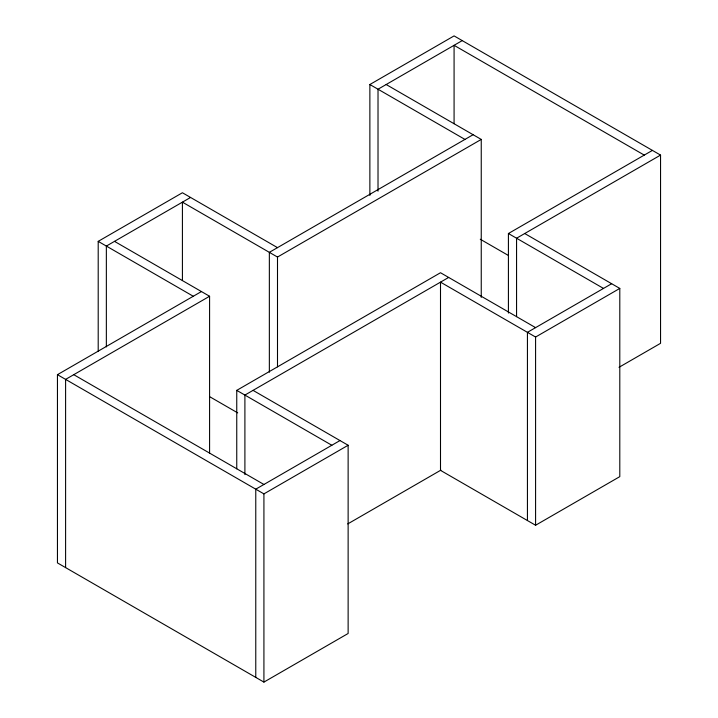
<?xml version="1.0" encoding="UTF-8"?>
<svg xmlns="http://www.w3.org/2000/svg" width="718" height="718" viewBox="0 0 718 718"><rect width="100%" height="100%" fill="white"/><g stroke="black" fill="none" stroke-linecap="round" stroke-linejoin="round"><path stroke-width="1.08" d="M98.204 351.156L98.204 241.365L182.417 192.747L277.498 247.638M369.869 195.431L369.869 84.518L454.081 35.9L660.551 155.097L660.551 343.321L618.997 367.311M190.566 197.45L106.354 246.068L106.354 346.902M462.23 40.603L378.018 89.229L378.018 191.176M253.05 390.368L348.131 445.259L348.131 633.482L263.919 682.1L57.449 562.903L57.449 374.679L201.435 291.553M473.099 134.715L269.349 252.341L269.349 372.22M209.584 453.103L209.584 296.265L65.598 379.391L65.598 567.606M182.417 280.576L182.417 202.153L277.498 257.053L481.248 139.418L481.248 297.387M236.752 468.791L236.752 390.368L440.502 272.732L535.583 327.632M508.416 313.066L508.416 233.521L652.402 150.394M448.651 277.444L244.901 395.071L244.901 474.616M660.551 155.097L516.565 238.232L516.565 316.656M339.982 440.556L255.77 489.182L255.77 677.397M611.646 283.718L527.434 332.335L527.434 520.55M57.449 374.679L263.919 493.885L348.131 445.259M535.583 337.038L619.796 288.421L619.796 476.635L535.583 525.253L440.502 470.362L440.502 282.147L535.583 337.038L535.583 525.253M347.745 523.916L440.888 470.137M644.243 155.097L454.081 45.315L454.081 123.729M386.167 84.518L481.248 139.418M369.869 84.518L464.95 139.418M524.714 233.521L619.796 288.421M508.416 233.521L603.497 288.421M480.279 239.238L508.416 255.482M114.503 241.365L209.584 296.265M98.204 241.365L193.286 296.265M236.752 390.368L331.833 445.259M209.584 396.641L237.721 412.886M73.757 374.679L263.919 484.47M277.498 257.053L277.498 366.844M263.919 493.885L263.919 682.1"/></g></svg>
